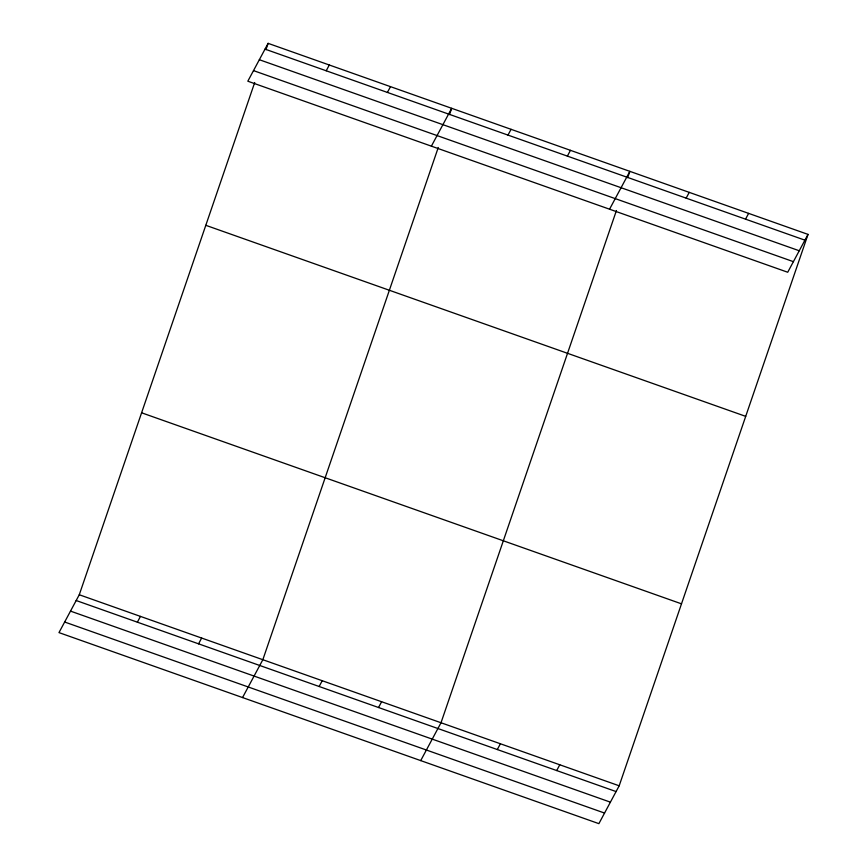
<?xml version="1.0" encoding="UTF-8"?>
<svg xmlns="http://www.w3.org/2000/svg" width="867" height="867" viewBox="0 0 867 867"><rect width="100%" height="100%" fill="white"/><g stroke="black" fill="none" stroke-linecap="round" stroke-linejoin="round"><path stroke-width="1.3" d="M808.022 234.393L787.724 272.249L247.821 81.205L268.12 43.35L808.022 234.393L619.179 785.795L598.88 823.65L58.978 632.607L79.276 594.751L254.703 82.528M265.952 49.668L268.12 43.35M438.268 147.477L262.842 659.711L242.543 697.567M449.518 114.617L451.685 108.299L431.387 146.155M616.437 210.518L441.01 722.753L420.712 760.608M627.686 177.67L629.854 171.352L609.555 209.207M326.209 70.78L329.308 65.003M387.397 92.433L390.497 86.657M137.365 622.181L140.465 616.404M198.554 643.834L201.653 638.058M507.975 135.1L511.075 129.324M567.365 156.114L570.464 150.338M319.132 686.501L322.231 680.725M378.521 707.515L381.621 701.739M686.144 198.142L689.243 192.366M745.533 219.156L748.633 213.38M497.3 749.543L500.4 743.767M556.69 770.557L559.789 764.781M265.02 49.126L804.923 240.17M259.341 59.715L799.244 250.758M253.5 70.617L793.403 261.661M205.804 225.312L745.707 416.355M141.592 412.79L681.495 603.833M79.276 594.751L619.179 785.795M76.177 600.528L616.079 791.571M70.509 611.116L610.401 802.159M64.657 622.018L604.559 813.062"/></g></svg>
